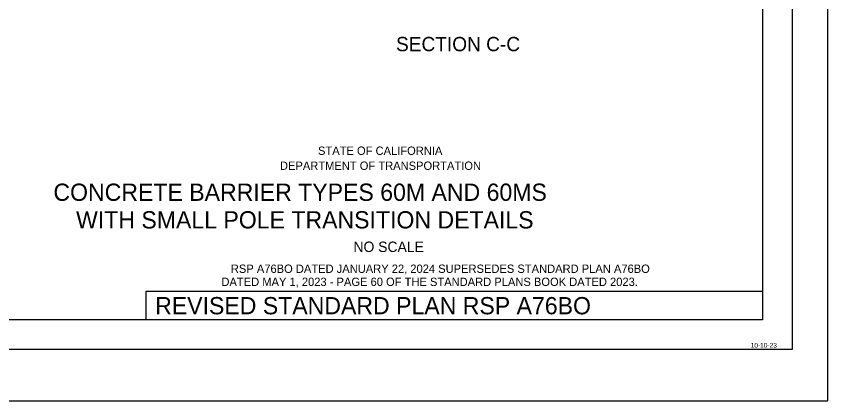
# Model space of a CAD drawing. Extents: x -893 to 867, y -474 to 712.
# Drawn here: x 184 to 867, y -474 to -151 of the extents above; entities that cross this region are included whole.
import ezdxf

# ---------------------------------------------------------------- set-up
doc = ezdxf.new("R2010")
doc.units = 0
for name, color, linetype in [('border_INSIDE-BORDER-anno', 7, 'Continuous'), ('border_PLOTTING-ELEMENTS', 7, 'Continuous'), ('border_rw_22x34_Cut_Lines', 7, 'Continuous'), ('border_SHEET', 7, 'Continuous'), ('border_WITHIN-BORDER-anno', 7, 'Continuous'), ('str_Text-A', 7, 'Continuous')]:
    doc.layers.add(name, color=color, linetype=linetype)

msp = doc.modelspace()

# ---------------------------------------------------------------- linework, layer by layer
at = {"layer": 'border_PLOTTING-ELEMENTS'}
for points in [[(-893.45, -474.04), (866.55, -474.04), (866.55, 711.96), (-893.45, 711.96)], [(-863.45, 668.96), (836.55, 668.96), (836.55, -431.04), (-863.45, -431.04)]]:
    msp.add_lwpolyline(points, close=True, dxfattribs=at)
at = {"layer": 'border_rw_22x34_Cut_Lines'}
msp.add_lwpolyline([(-863.45, 668.96), (836.55, 668.96), (836.55, -431.04), (-863.45, -431.04)], close=True, dxfattribs=at)
at = {"layer": 'border_SHEET'}
for p, q in [((811.55, 643.96), (811.55, -406.04)), ((293.55, -382.04), (811.52, -382.04)), ((293.55, -406.04), (293.55, -382.04)), ((811.55, -406.04), (-813.45, -406.04))]:
    msp.add_line(p, q, dxfattribs=at)

# ---------------------------------------------------------------- texts
at = {"layer": 'border_INSIDE-BORDER-anno'}
for s, height, p in [('STATE OF CALIFORNIA', 7, (438.04, -267.39)), ('DEPARTMENT OF TRANSPORTATION', 7, (406.04, -280)), ('CONCRETE BARRIER TYPES 60M AND 60MS', 14.5, (215.61, -306.02)), ('WITH SMALL POLE TRANSITION DETAILS', 14.5, (234.63, -329.22)), ('NO SCALE', 8.75, (467.82, -349.01)), ('RSP A76BO DATED JANUARY 22, 2024 SUPERSEDES STANDARD PLAN A76BO', 7, (364.78, -366.58)), ('DATED MAY 1, 2023 - PAGE 60 OF THE STANDARD PLANS BOOK DATED 2023.', 7, (356.84, -377.58))]:
    msp.add_text(s, height=height, dxfattribs=at).set_placement(p)
at = {"layer": 'border_WITHIN-BORDER-anno'}
for s, height, p in [('REVISED STANDARD PLAN RSP A76BO', 14.5, (301.12, -401.38)), ('10-10-23', 4, (801.72, -429.47))]:
    msp.add_text(s, height=height, dxfattribs=at).set_placement(p)
at = {"layer": 'str_Text-A'}
msp.add_text('SECTION C-C', height=12, dxfattribs=at).set_placement((503.6, -180.26))

doc.saveas('drawing.dxf')
